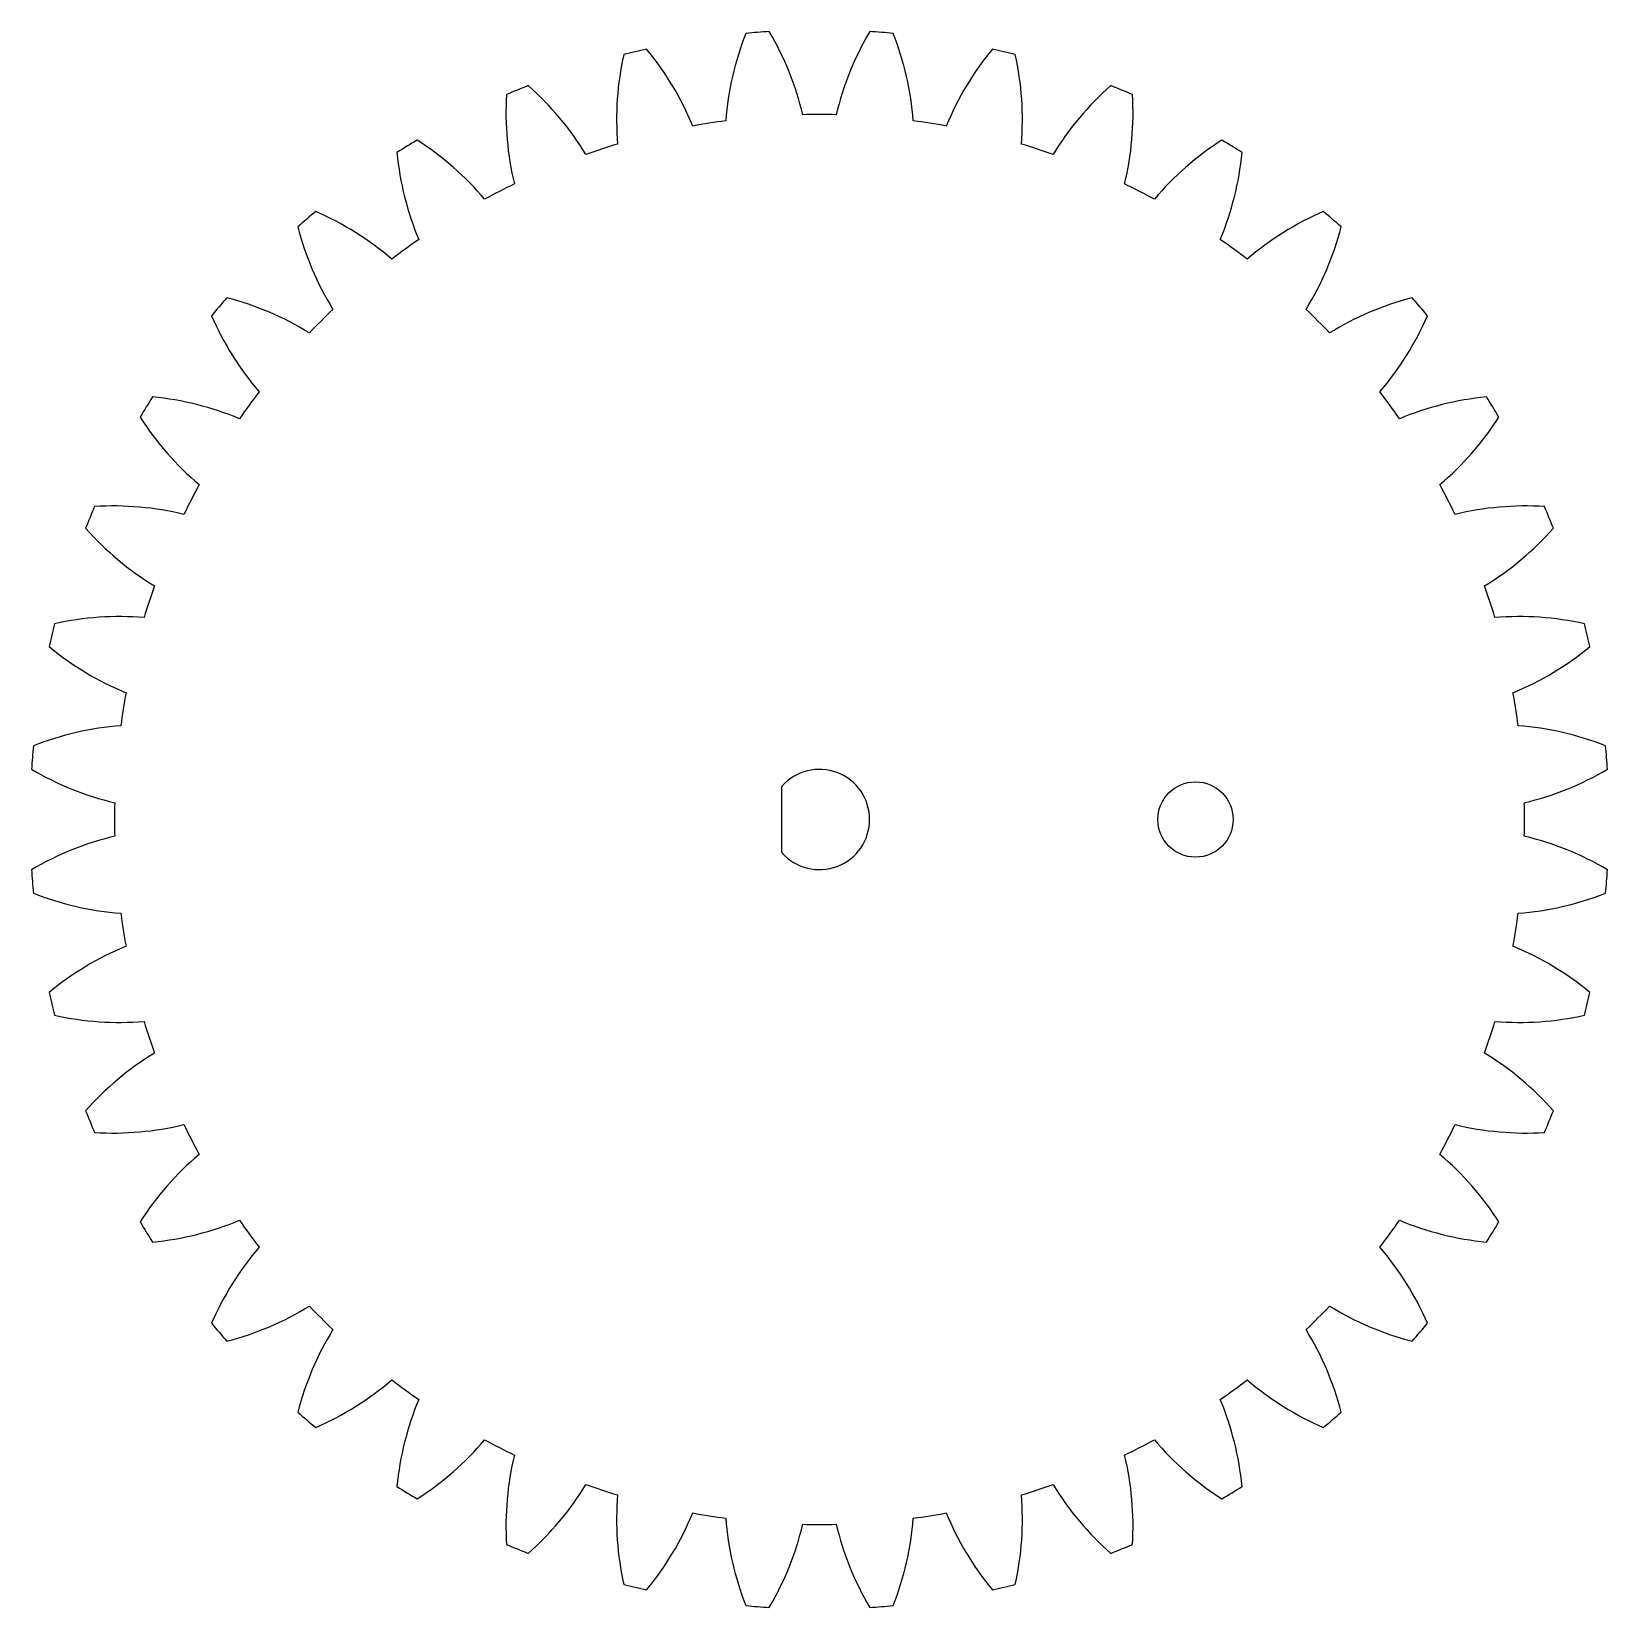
# Model space of a CAD drawing. Header units: millimetres. Extents: x -31.4 to 31.4, y -31.4 to 31.4.
import ezdxf

# ---------------------------------------------------------------- set-up
doc = ezdxf.new("R2010")
doc.units = ezdxf.units.MM

msp = doc.modelspace()

# ---------------------------------------------------------------- linework, layer by layer
at = {"color": 7, "linetype": 'Continuous', "lineweight": 25}
msp.add_line((-1.5, -1.323), (-1.5, 1.323), dxfattribs=at)
msp.add_circle((15, 0), 1.5, dxfattribs=at)
for centre, radius, start, end in [((0, 0), 31.5, 93.64576, 95.35424), ((0, 0), 31.5, 84.64576, 86.35424), ((8.225, 26.964), 12, 158.49762, 175.65025), ((-12.342, 25.345), 12, 13.34975, 30.50238), ((12.342, 25.345), 12, 149.49762, 166.65025), ((-8.225, 26.964), 12, 4.34975, 21.50238), ((3.906, 27.919), 12, 167.49762, 184.65025), ((0, 0), 31.5, 102.64576, 104.35424), ((-16.155, 23.103), 12, 22.34975, 39.50238), ((16.155, 23.103), 12, 140.49762, 157.65025), ((0, 0), 31.5, 75.64576, 77.35424), ((-3.906, 27.919), 12, 355.34975, 12.50238), ((0, 0), 31.5, 111.64576, 113.35424), ((-19.57, 20.291), 12, 31.34975, 48.50238), ((19.57, 20.291), 12, 131.49762, 148.65025), ((0, 0), 31.5, 66.64576, 68.35424), ((-0.509, 28.186), 12, 176.49762, 193.65025), ((0.509, 28.186), 12, 346.34975, 3.50238), ((0, 0), 28.124, 97.64191, 100.35809), ((0, 0), 28.124, 88.64191, 91.35809), ((0, 0), 28.124, 79.64191, 82.35809), ((0, 0), 31.5, 120.64576, 122.35424), ((-22.504, 16.98), 12, 40.34975, 57.50238), ((22.504, 16.98), 12, 122.49762, 139.65025), ((0, 0), 31.5, 57.64576, 59.35424), ((-4.912, 27.759), 12, 185.49762, 202.65025), ((0, 0), 28.124, 106.64191, 109.35809), ((0, 0), 28.124, 70.64191, 73.35809), ((4.912, 27.759), 12, 337.34975, 354.50238), ((0, 0), 28.124, 115.64191, 118.35809), ((0, 0), 28.124, 61.64191, 64.35809), ((0, 0), 31.5, 129.64576, 131.35424), ((-24.883, 13.25), 12, 49.34975, 66.50238), ((24.883, 13.25), 12, 113.49762, 130.65025), ((0, 0), 31.5, 48.64576, 50.35424), ((-9.195, 26.649), 12, 194.49762, 211.65025), ((9.195, 26.649), 12, 328.34975, 345.50238), ((0, 0), 28.124, 124.64191, 127.35809), ((0, 0), 28.124, 52.64191, 55.35809), ((0, 0), 31.5, 138.64576, 140.35424), ((-26.649, 9.195), 12, 58.34975, 75.50238), ((26.649, 9.195), 12, 104.49762, 121.65025), ((0, 0), 31.5, 39.64576, 41.35424), ((0, 0), 28.124, 133.64191, 136.35809), ((0, 0), 28.124, 43.64191, 46.35809), ((-13.25, 24.883), 12, 203.49762, 220.65025), ((13.25, 24.883), 12, 319.34975, 336.50238), ((0, 0), 28.124, 142.64191, 145.35809), ((0, 0), 28.124, 34.64191, 37.35809), ((0, 0), 31.5, 147.64576, 149.35424), ((-27.759, 4.912), 12, 67.34975, 84.50238), ((27.759, 4.912), 12, 95.49762, 112.65025), ((0, 0), 31.5, 30.64576, 32.35424), ((-16.98, 22.504), 12, 212.49762, 229.65025), ((16.98, 22.504), 12, 310.34975, 327.50238), ((0, 0), 28.124, 151.64191, 154.35809), ((0, 0), 28.124, 25.64191, 28.35809), ((0, 0), 31.5, 156.64576, 158.35424), ((-28.186, 0.509), 12, 76.34975, 93.50238), ((28.186, 0.509), 12, 86.49762, 103.65025), ((0, 0), 31.5, 21.64576, 23.35424), ((-20.291, 19.57), 12, 221.49762, 238.65025), ((20.291, 19.57), 12, 301.34975, 318.50238), ((0, 0), 28.124, 160.64191, 163.35809), ((0, 0), 28.124, 16.64191, 19.35809), ((0, 0), 31.5, 165.64576, 167.35424), ((-27.919, -3.906), 12, 85.34975, 102.50238), ((27.919, -3.906), 12, 77.49762, 94.65025), ((0, 0), 31.5, 12.64576, 14.35424), ((-23.103, 16.155), 12, 230.49762, 247.65025), ((23.103, 16.155), 12, 292.34975, 309.50238), ((0, 0), 28.124, 169.64191, 172.35809), ((0, 0), 28.124, 7.64191, 10.35809), ((-26.964, -8.225), 12, 94.34975, 111.50238), ((26.964, -8.225), 12, 68.49762, 85.65025), ((0, 0), 31.5, 174.64576, 176.35424), ((0, 0), 31.5, 3.64576, 5.35424), ((-25.345, 12.342), 12, 239.49762, 256.65025), ((0, 0), 2, 221.40962, 138.59038), ((25.345, 12.342), 12, 283.34975, 300.50238), ((0, 0), 28.124, 178.64191, 181.35809), ((0, 0), 28.124, 358.64191, 1.35809), ((-25.345, -12.342), 12, 103.34975, 120.50238), ((25.345, -12.342), 12, 59.49762, 76.65025), ((0, 0), 31.5, 183.64576, 185.35424), ((0, 0), 31.5, 354.64576, 356.35424), ((-26.964, 8.225), 12, 248.49762, 265.65025), ((26.964, 8.225), 12, 274.34975, 291.50238), ((0, 0), 28.124, 187.64191, 190.35809), ((0, 0), 28.124, 349.64191, 352.35809), ((-23.103, -16.155), 12, 112.34975, 129.50238), ((23.103, -16.155), 12, 50.49762, 67.65025), ((0, 0), 31.5, 192.64576, 194.35424), ((0, 0), 31.5, 345.64576, 347.35424), ((-27.919, 3.906), 12, 257.49762, 274.65025), ((0, 0), 28.124, 196.64191, 199.35809), ((0, 0), 28.124, 340.64191, 343.35809), ((27.919, 3.906), 12, 265.34975, 282.50238), ((-20.291, -19.57), 12, 121.34975, 138.50238), ((20.291, -19.57), 12, 41.49762, 58.65025), ((0, 0), 31.5, 201.64576, 203.35424), ((0, 0), 31.5, 336.64576, 338.35424), ((-28.186, -0.509), 12, 266.49762, 283.65025), ((0, 0), 28.124, 205.64191, 208.35809), ((0, 0), 28.124, 331.64191, 334.35809), ((28.186, -0.509), 12, 256.34975, 273.50238), ((-16.98, -22.504), 12, 130.34975, 147.50238), ((16.98, -22.504), 12, 32.49762, 49.65025), ((0, 0), 31.5, 210.64576, 212.35424), ((-27.759, -4.912), 12, 275.49762, 292.65025), ((0, 0), 28.124, 214.64191, 217.35809), ((0, 0), 28.124, 322.64191, 325.35809), ((27.759, -4.912), 12, 247.34975, 264.50238), ((0, 0), 31.5, 327.64576, 329.35424), ((-13.25, -24.883), 12, 139.34975, 156.50238), ((13.25, -24.883), 12, 23.49762, 40.65025), ((-26.649, -9.195), 12, 284.49762, 301.65025), ((0, 0), 28.124, 223.64191, 226.35809), ((0, 0), 28.124, 313.64191, 316.35809), ((26.649, -9.195), 12, 238.34975, 255.50238), ((0, 0), 31.5, 219.64576, 221.35424), ((0, 0), 31.5, 318.64576, 320.35424), ((-9.195, -26.649), 12, 148.34975, 165.50238), ((9.195, -26.649), 12, 14.49762, 31.65025), ((-24.883, -13.25), 12, 293.49762, 310.65025), ((0, 0), 28.124, 232.64191, 235.35809), ((0, 0), 28.124, 304.64191, 307.35809), ((24.883, -13.25), 12, 229.34975, 246.50238), ((-4.912, -27.759), 12, 157.34975, 174.50238), ((4.912, -27.759), 12, 5.49762, 22.65025), ((0, 0), 31.5, 228.64576, 230.35424), ((0, 0), 31.5, 309.64576, 311.35424), ((-22.504, -16.98), 12, 302.49762, 319.65025), ((0, 0), 28.124, 241.64191, 244.35809), ((0, 0), 28.124, 295.64191, 298.35809), ((22.504, -16.98), 12, 220.34975, 237.50238), ((-0.509, -28.186), 12, 166.34975, 183.50238), ((0.509, -28.186), 12, 356.49762, 13.65025), ((0, 0), 31.5, 237.64576, 239.35424), ((-19.57, -20.291), 12, 311.49762, 328.65025), ((0, 0), 28.124, 250.64191, 253.35809), ((3.906, -27.919), 12, 175.34975, 192.50238), ((-3.906, -27.919), 12, 347.49762, 4.65025), ((0, 0), 28.124, 286.64191, 289.35809), ((19.57, -20.291), 12, 211.34975, 228.50238), ((0, 0), 31.5, 300.64576, 302.35424), ((-16.155, -23.103), 12, 320.49762, 337.65025), ((0, 0), 28.124, 259.64191, 262.35809), ((8.225, -26.964), 12, 184.34975, 201.50238), ((-12.342, -25.345), 12, 329.49762, 346.65025), ((0, 0), 28.124, 268.64191, 271.35809), ((12.342, -25.345), 12, 193.34975, 210.50238), ((-8.225, -26.964), 12, 338.49762, 355.65025), ((0, 0), 28.124, 277.64191, 280.35809), ((16.155, -23.103), 12, 202.34975, 219.50238), ((0, 0), 31.5, 246.64576, 248.35424), ((0, 0), 31.5, 291.64576, 293.35424), ((0, 0), 31.5, 255.64576, 257.35424), ((0, 0), 31.5, 282.64576, 284.35424), ((0, 0), 31.5, 264.64576, 266.35424), ((0, 0), 31.5, 273.64576, 275.35424)]:
    msp.add_arc(centre, radius, start, end, dxfattribs=at)

doc.saveas('drawing.dxf')
